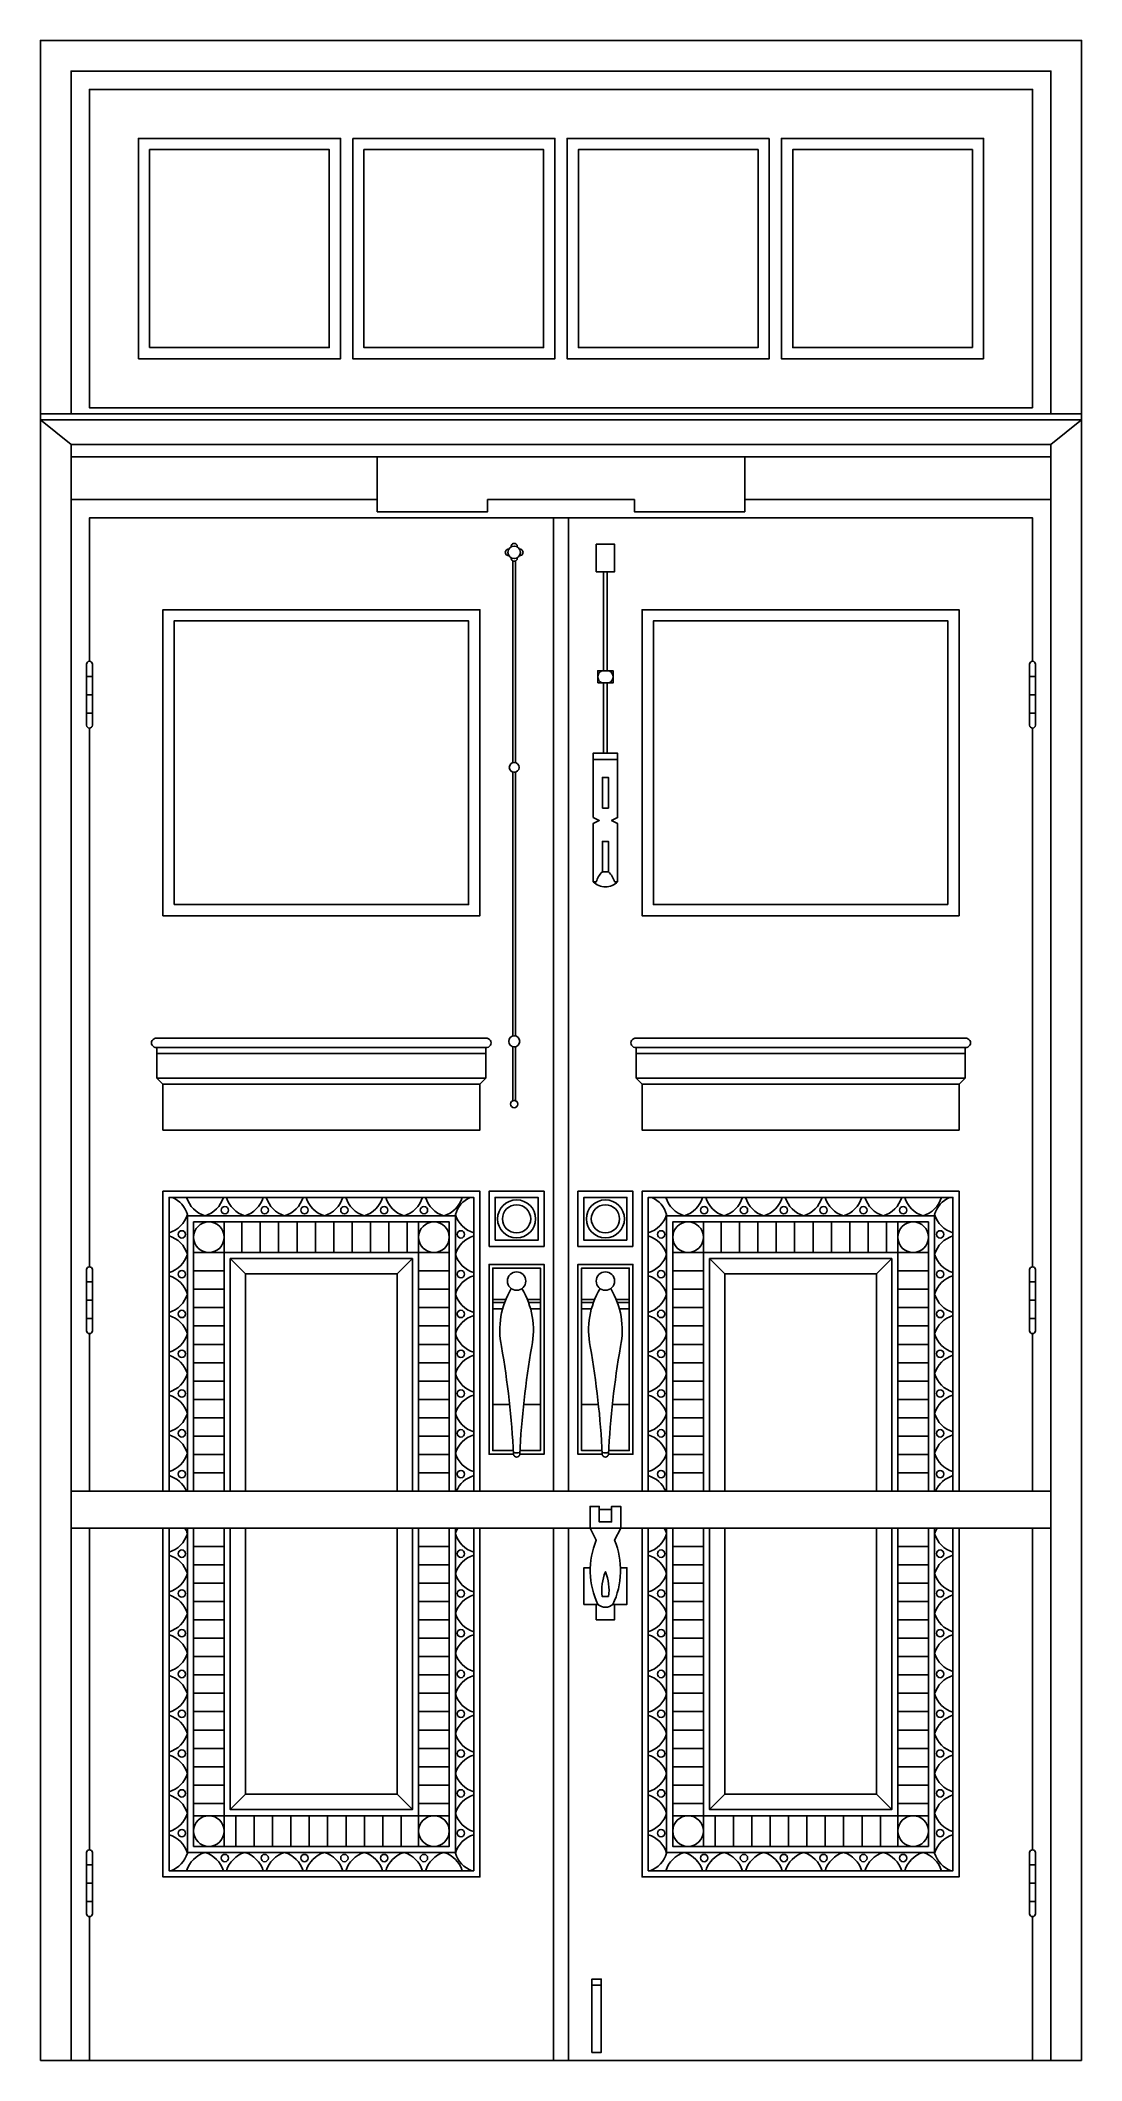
# Model space of a CAD drawing. Header units: metres. Extents: x -4373 to -2333, y 1 to 3961.
import ezdxf

# ---------------------------------------------------------------- set-up
doc = ezdxf.new("R2010")
doc.units = ezdxf.units.M
for name, color, linetype in [('1', 3, 'Continuous'), ('2', 2, 'Continuous'), ('7', 7, 'Continuous')]:
    doc.layers.add(name, color=color, linetype=linetype)

msp = doc.modelspace()

# ---------------------------------------------------------------- linework, layer by layer
at = {"layer": '1'}
for p, q in [((-4372.84, 3229.25), (-2332.84, 3229.25)), ((-4372.84, 3217.25), (-2332.84, 3217.25)), ((-4145.14, 1987.25), (-3499.84, 1987.25)), ((-2560.53, 1987.25), (-3205.84, 1987.25)), ((-4144.84, 1975.25), (-3499.84, 1975.25)), ((-2560.84, 1975.25), (-3205.84, 1975.25)), ((-4144.84, 1927.25), (-3499.84, 1927.25)), ((-4132.84, 1915.25), (-3511.84, 1915.25)), ((-2560.84, 1927.25), (-3205.84, 1927.25)), ((-2572.84, 1915.25), (-3193.84, 1915.25)), ((-4012.84, 1585.25), (-4012.84, 1645.25)), ((-3978.04, 1585.25), (-3978.04, 1645.25)), ((-3942.04, 1585.25), (-3942.04, 1645.25)), ((-3906.04, 1585.25), (-3906.04, 1645.25)), ((-3870.04, 1585.25), (-3870.04, 1645.25)), ((-3834.04, 1585.25), (-3834.04, 1645.25)), ((-3798.04, 1585.25), (-3798.04, 1645.25)), ((-3762.04, 1585.25), (-3762.04, 1645.25)), ((-3726.04, 1585.25), (-3726.04, 1645.25)), ((-3690.04, 1585.25), (-3690.04, 1645.25)), ((-3654.04, 1585.25), (-3654.04, 1645.25)), ((-3631.84, 1585.25), (-3631.84, 1645.25)), ((-3073.84, 1585.25), (-3073.84, 1645.25)), ((-3039.04, 1585.25), (-3039.04, 1645.25)), ((-3003.04, 1585.25), (-3003.04, 1645.25)), ((-2967.04, 1585.25), (-2967.04, 1645.25)), ((-2931.04, 1585.25), (-2931.04, 1645.25)), ((-2895.04, 1585.25), (-2895.04, 1645.25)), ((-2859.04, 1585.25), (-2859.04, 1645.25)), ((-2823.04, 1585.25), (-2823.04, 1645.25)), ((-2787.04, 1585.25), (-2787.04, 1645.25)), ((-2751.04, 1585.25), (-2751.04, 1645.25)), ((-2715.04, 1585.25), (-2715.04, 1645.25)), ((-2692.84, 1585.25), (-2692.84, 1645.25)), ((-4012.84, 1585.25), (-4072.84, 1585.25)), ((-3631.84, 1585.25), (-3571.84, 1585.25)), ((-3631.84, 1585.25), (-3571.84, 1585.25)), ((-3073.84, 1585.25), (-3133.84, 1585.25)), ((-2692.84, 1585.25), (-2632.84, 1585.25)), ((-2692.84, 1585.25), (-2632.84, 1585.25)), ((-4012.84, 1549.25), (-4072.84, 1549.25)), ((-4000.84, 1573.25), (-3970.84, 1543.25)), ((-3643.84, 1573.25), (-3673.84, 1543.25)), ((-3673.84, 1543.25), (-3643.84, 1573.25)), ((-3631.84, 1549.25), (-3571.84, 1549.25)), ((-3073.84, 1549.25), (-3133.84, 1549.25)), ((-3061.84, 1573.25), (-3031.84, 1543.25)), ((-2734.84, 1543.25), (-2704.84, 1573.25)), ((-2704.84, 1573.25), (-2734.84, 1543.25)), ((-2692.84, 1549.25), (-2632.84, 1549.25)), ((-4012.84, 1513.25), (-4072.84, 1513.25)), ((-3631.84, 1513.25), (-3571.84, 1513.25)), ((-3073.84, 1513.25), (-3133.84, 1513.25)), ((-2692.84, 1513.25), (-2632.84, 1513.25)), ((-4012.84, 1477.25), (-4072.84, 1477.25)), ((-3631.84, 1477.25), (-3571.84, 1477.25)), ((-3460.86, 1493.18), (-3486.64, 1493.18)), ((-3463.17, 1487.18), (-3486.64, 1487.18)), ((-3466.99, 1475.18), (-3486.64, 1475.18)), ((-3393.04, 1493.18), (-3418.82, 1493.18)), ((-3393.04, 1487.18), (-3416.51, 1487.18)), ((-3393.04, 1475.18), (-3412.69, 1475.18)), ((-3312.64, 1493.18), (-3286.86, 1493.18)), ((-3312.64, 1487.18), (-3289.17, 1487.18)), ((-3312.64, 1475.18), (-3292.99, 1475.18)), ((-3244.82, 1493.18), (-3219.04, 1493.18)), ((-3242.51, 1487.18), (-3219.04, 1487.18)), ((-3238.69, 1475.18), (-3219.04, 1475.18)), ((-3073.84, 1477.25), (-3133.84, 1477.25)), ((-2692.84, 1477.25), (-2632.84, 1477.25)), ((-4012.84, 1441.25), (-4072.84, 1441.25)), ((-3631.84, 1441.25), (-3571.84, 1441.25)), ((-3073.84, 1441.25), (-3133.84, 1441.25)), ((-2692.84, 1441.25), (-2632.84, 1441.25)), ((-4012.84, 1405.25), (-4072.84, 1405.25)), ((-3631.84, 1405.25), (-3571.84, 1405.25)), ((-3073.84, 1405.25), (-3133.84, 1405.25)), ((-2692.84, 1405.25), (-2632.84, 1405.25)), ((-4012.84, 1369.25), (-4072.84, 1369.25)), ((-3631.84, 1369.25), (-3571.84, 1369.25)), ((-3073.84, 1369.25), (-3133.84, 1369.25)), ((-2692.84, 1369.25), (-2632.84, 1369.25)), ((-4012.84, 1333.25), (-4072.84, 1333.25)), ((-3631.84, 1333.25), (-3571.84, 1333.25)), ((-3073.84, 1333.25), (-3133.84, 1333.25)), ((-2692.84, 1333.25), (-2632.84, 1333.25)), ((-4012.84, 1297.25), (-4072.84, 1297.25)), ((-3631.84, 1297.25), (-3571.84, 1297.25)), ((-3073.84, 1297.25), (-3133.84, 1297.25)), ((-2692.84, 1297.25), (-2632.84, 1297.25)), ((-4012.84, 1261.25), (-4072.84, 1261.25)), ((-3631.84, 1261.25), (-3571.84, 1261.25)), ((-3073.84, 1261.25), (-3133.84, 1261.25)), ((-2692.84, 1261.25), (-2632.84, 1261.25)), ((-4012.84, 1225.25), (-4072.84, 1225.25)), ((-4012.84, 1189.25), (-4072.84, 1189.25)), ((-3631.84, 1225.25), (-3571.84, 1225.25)), ((-3631.84, 1189.25), (-3571.84, 1189.25)), ((-3073.84, 1225.25), (-3133.84, 1225.25)), ((-3073.84, 1189.25), (-3133.84, 1189.25)), ((-2692.84, 1225.25), (-2632.84, 1225.25)), ((-2692.84, 1189.25), (-2632.84, 1189.25)), ((-4012.84, 1153.25), (-4072.84, 1153.25)), ((-3631.84, 1153.25), (-3571.84, 1153.25)), ((-3073.84, 1153.25), (-3133.84, 1153.25)), ((-2692.84, 1153.25), (-2632.84, 1153.25)), ((-4012.84, 1009.25), (-4072.84, 1009.25)), ((-3631.84, 1009.25), (-3571.84, 1009.25)), ((-3073.84, 1009.25), (-3133.84, 1009.25)), ((-2692.84, 1009.25), (-2632.84, 1009.25)), ((-4012.84, 973.25), (-4072.84, 973.25)), ((-3631.84, 973.25), (-3571.84, 973.25)), ((-3073.84, 973.25), (-3133.84, 973.25)), ((-2692.84, 973.25), (-2632.84, 973.25)), ((-4012.84, 937.25), (-4072.84, 937.25)), ((-3631.84, 937.25), (-3571.84, 937.25)), ((-3073.84, 937.25), (-3133.84, 937.25)), ((-2692.84, 937.25), (-2632.84, 937.25)), ((-4012.84, 901.25), (-4072.84, 901.25)), ((-3631.84, 901.25), (-3571.84, 901.25)), ((-3073.84, 901.25), (-3133.84, 901.25)), ((-2692.84, 901.25), (-2632.84, 901.25)), ((-4012.84, 865.25), (-4072.84, 865.25)), ((-3631.84, 865.25), (-3571.84, 865.25)), ((-3073.84, 865.25), (-3133.84, 865.25)), ((-2692.84, 865.25), (-2632.84, 865.25)), ((-4012.84, 829.25), (-4072.84, 829.25)), ((-4012.84, 793.25), (-4072.84, 793.25)), ((-3631.84, 829.25), (-3571.84, 829.25)), ((-3631.84, 793.25), (-3571.84, 793.25)), ((-3073.84, 829.25), (-3133.84, 829.25)), ((-3073.84, 793.25), (-3133.84, 793.25)), ((-2692.84, 829.25), (-2632.84, 829.25)), ((-2692.84, 793.25), (-2632.84, 793.25)), ((-4012.84, 757.25), (-4072.84, 757.25)), ((-3631.84, 757.25), (-3571.84, 757.25)), ((-3073.84, 757.25), (-3133.84, 757.25)), ((-2692.84, 757.25), (-2632.84, 757.25)), ((-4012.84, 721.25), (-4072.84, 721.25)), ((-3631.84, 721.25), (-3571.84, 721.25)), ((-3073.84, 721.25), (-3133.84, 721.25)), ((-2692.84, 721.25), (-2632.84, 721.25)), ((-4012.84, 685.25), (-4072.84, 685.25)), ((-3631.84, 685.25), (-3571.84, 685.25)), ((-3073.84, 685.25), (-3133.84, 685.25)), ((-2692.84, 685.25), (-2632.84, 685.25)), ((-4012.84, 649.25), (-4072.84, 649.25)), ((-3631.84, 649.25), (-3571.84, 649.25)), ((-3073.84, 649.25), (-3133.84, 649.25)), ((-2692.84, 649.25), (-2632.84, 649.25)), ((-4012.84, 613.25), (-4072.84, 613.25)), ((-3631.84, 613.25), (-3571.84, 613.25)), ((-3073.84, 613.25), (-3133.84, 613.25)), ((-2692.84, 613.25), (-2632.84, 613.25)), ((-4012.84, 577.25), (-4072.84, 577.25)), ((-3631.84, 577.25), (-3571.84, 577.25)), ((-3073.84, 577.25), (-3133.84, 577.25)), ((-2692.84, 577.25), (-2632.84, 577.25)), ((-4012.84, 541.25), (-4072.84, 541.25)), ((-4000.84, 493.25), (-3970.84, 523.25)), ((-3643.84, 493.25), (-3673.84, 523.25)), ((-3673.84, 523.25), (-3643.84, 493.25)), ((-3631.84, 541.25), (-3571.84, 541.25)), ((-3073.84, 541.25), (-3133.84, 541.25)), ((-3061.84, 493.25), (-3031.84, 523.25)), ((-2734.84, 523.25), (-2704.84, 493.25)), ((-2704.84, 493.25), (-2734.84, 523.25)), ((-2692.84, 541.25), (-2632.84, 541.25)), ((-4012.84, 505.25), (-4072.84, 505.25)), ((-4012.84, 481.25), (-4072.84, 481.25)), ((-4012.84, 481.25), (-4012.84, 421.25)), ((-4012.84, 481.25), (-4012.84, 421.25)), ((-3990.04, 481.25), (-3990.04, 421.25)), ((-3954.04, 481.25), (-3954.04, 421.25)), ((-3918.04, 481.25), (-3918.04, 421.25)), ((-3882.04, 481.25), (-3882.04, 421.25)), ((-3846.04, 481.25), (-3846.04, 421.25)), ((-3810.04, 481.25), (-3810.04, 421.25)), ((-3774.04, 481.25), (-3774.04, 421.25)), ((-3738.04, 481.25), (-3738.04, 421.25)), ((-3702.04, 481.25), (-3702.04, 421.25)), ((-3666.04, 481.25), (-3666.04, 421.25)), ((-3631.84, 505.25), (-3571.84, 505.25)), ((-3631.84, 481.25), (-3631.84, 421.25)), ((-3631.84, 481.25), (-3631.84, 421.25)), ((-3631.84, 481.25), (-3571.84, 481.25)), ((-3631.84, 481.25), (-3571.84, 481.25)), ((-3073.84, 505.25), (-3133.84, 505.25)), ((-3073.84, 481.25), (-3133.84, 481.25)), ((-3073.84, 481.25), (-3073.84, 421.25)), ((-3073.84, 481.25), (-3073.84, 421.25)), ((-3051.04, 481.25), (-3051.04, 421.25)), ((-3015.04, 481.25), (-3015.04, 421.25)), ((-2979.04, 481.25), (-2979.04, 421.25)), ((-2943.04, 481.25), (-2943.04, 421.25)), ((-2907.04, 481.25), (-2907.04, 421.25)), ((-2871.04, 481.25), (-2871.04, 421.25)), ((-2835.04, 481.25), (-2835.04, 421.25)), ((-2799.04, 481.25), (-2799.04, 421.25)), ((-2763.04, 481.25), (-2763.04, 421.25)), ((-2727.04, 481.25), (-2727.04, 421.25)), ((-2692.84, 505.25), (-2632.84, 505.25)), ((-2692.84, 481.25), (-2632.84, 481.25)), ((-2692.84, 481.25), (-2632.84, 481.25)), ((-2692.84, 481.25), (-2692.84, 421.25)), ((-2692.84, 481.25), (-2692.84, 421.25))]:
    msp.add_line(p, q, dxfattribs=at)
for points in [[(-2428.84, 3241.25), (-2428.84, 3865.25), (-4276.84, 3865.25), (-4276.84, 3241.25)], [(-4158.84, 3359.25), (-3806.84, 3359.25), (-3806.84, 3747.25), (-4158.84, 3747.25)], [(-3738.84, 3747.25), (-3738.84, 3359.25), (-3386.84, 3359.25), (-3386.84, 3747.25)], [(-2966.84, 3747.25), (-2966.84, 3359.25), (-3318.84, 3359.25), (-3318.84, 3747.25)], [(-2546.84, 3359.25), (-2898.84, 3359.25), (-2898.84, 3747.25), (-2546.84, 3747.25)], [(-4110.84, 2267.25), (-3533.84, 2267.25), (-3533.84, 2823.25), (-4110.84, 2823.25)], [(-2594.84, 2267.25), (-3171.84, 2267.25), (-3171.84, 2823.25), (-2594.84, 2823.25)], [(-3493.84, 1597.25), (-3385.84, 1597.25), (-3385.84, 1705.25), (-3493.84, 1705.25)], [(-3211.84, 1597.25), (-3319.84, 1597.25), (-3319.84, 1705.25), (-3211.84, 1705.25)], [(-3481.84, 1609.25), (-3397.84, 1609.25), (-3397.84, 1693.25), (-3481.84, 1693.25)], [(-3223.84, 1609.25), (-3307.84, 1609.25), (-3307.84, 1693.25), (-3223.84, 1693.25)]]:
    msp.add_lwpolyline(points, close=True, dxfattribs=at)
for points in [[(-3511.84, 1117.25), (-3511.84, 1705.25), (-4132.84, 1705.25), (-4132.84, 1117.25)], [(-3193.84, 1117.25), (-3193.84, 1705.25), (-2572.84, 1705.25), (-2572.84, 1117.25)], [(-2572.84, 1117.25), (-2572.84, 1705.25), (-3193.84, 1705.25), (-3193.84, 1117.25)], [(-3523.84, 1117.25), (-3523.84, 1693.25), (-4120.84, 1693.25), (-4120.84, 1117.25)], [(-2584.84, 1117.25), (-2584.84, 1693.25), (-3181.84, 1693.25), (-3181.84, 1117.25)], [(-3559.84, 1117.25), (-3559.84, 1657.25), (-4084.84, 1657.25), (-4084.84, 1117.25)], [(-3571.84, 1117.25), (-3571.84, 1645.25), (-4072.84, 1645.25), (-4072.84, 1117.25)], [(-2620.84, 1117.25), (-2620.84, 1657.25), (-3145.84, 1657.25), (-3145.84, 1117.25)], [(-2632.84, 1117.25), (-2632.84, 1645.25), (-3133.84, 1645.25), (-3133.84, 1117.25)], [(-3631.84, 1117.25), (-3631.84, 1585.25), (-4012.84, 1585.25), (-4012.84, 1117.25)], [(-2692.84, 1117.25), (-2692.84, 1585.25), (-3073.84, 1585.25), (-3073.84, 1117.25)], [(-3643.84, 1117.25), (-3643.84, 1573.25), (-4000.84, 1573.25), (-4000.84, 1117.25)], [(-3433.8, 1189.88), (-3385.84, 1189.88), (-3385.84, 1561.88), (-3493.84, 1561.88), (-3493.84, 1189.88), (-3445.87, 1189.88)], [(-3433.36, 1197.08), (-3393.04, 1197.08), (-3393.04, 1554.68), (-3486.64, 1554.68), (-3486.64, 1197.08), (-3446.31, 1197.08)], [(-3271.87, 1189.88), (-3319.84, 1189.88), (-3319.84, 1561.88), (-3211.84, 1561.88), (-3211.84, 1189.88), (-3259.8, 1189.88)], [(-3272.31, 1197.08), (-3312.64, 1197.08), (-3312.64, 1554.68), (-3219.04, 1554.68), (-3219.04, 1197.08), (-3259.36, 1197.08)], [(-2704.84, 1117.25), (-2704.84, 1573.25), (-3061.84, 1573.25), (-3061.84, 1117.25)], [(-3673.84, 1117.25), (-3673.84, 1543.25), (-3970.84, 1543.25), (-3970.84, 1117.25)], [(-2734.84, 1117.25), (-2734.84, 1543.25), (-3031.84, 1543.25), (-3031.84, 1117.25)], [(-3453.98, 1287.08), (-3486.64, 1287.08), (-3486.64, 1197.08), (-3446.31, 1197.08)], [(-3433.36, 1197.08), (-3393.04, 1197.08), (-3393.04, 1287.08), (-3425.69, 1287.08)], [(-3272.31, 1197.08), (-3312.64, 1197.08), (-3312.64, 1287.08), (-3279.98, 1287.08)], [(-3251.69, 1287.08), (-3219.04, 1287.08), (-3219.04, 1197.08), (-3259.36, 1197.08)], [(-4132.84, 1045.25), (-4132.84, 361.25), (-3511.84, 361.25), (-3511.84, 1045.25)], [(-4120.84, 1045.25), (-4120.84, 373.25), (-3523.84, 373.25), (-3523.84, 1045.25)], [(-4084.84, 1045.25), (-4084.84, 409.25), (-3559.84, 409.25), (-3559.84, 1045.25)], [(-4072.84, 1045.25), (-4072.84, 421.25), (-3571.84, 421.25), (-3571.84, 1045.25)], [(-4012.84, 1045.25), (-4012.84, 481.25), (-3631.84, 481.25), (-3631.84, 1045.25)], [(-4000.84, 1045.25), (-4000.84, 493.25), (-3643.84, 493.25), (-3643.84, 1045.25)], [(-3970.84, 1045.25), (-3970.84, 523.25), (-3673.84, 523.25), (-3673.84, 1045.25)], [(-2572.84, 1045.25), (-2572.84, 361.25), (-3193.84, 361.25), (-3193.84, 1045.25)], [(-3193.84, 1045.25), (-3193.84, 361.25), (-2572.84, 361.25), (-2572.84, 1045.25)], [(-3181.84, 1045.25), (-3181.84, 373.25), (-2584.84, 373.25), (-2584.84, 1045.25)], [(-3145.84, 1045.25), (-3145.84, 409.25), (-2620.84, 409.25), (-2620.84, 1045.25)], [(-3133.84, 1045.25), (-3133.84, 421.25), (-2632.84, 421.25), (-2632.84, 1045.25)], [(-3073.84, 1045.25), (-3073.84, 481.25), (-2692.84, 481.25), (-2692.84, 1045.25)], [(-3061.84, 1045.25), (-3061.84, 493.25), (-2704.84, 493.25), (-2704.84, 1045.25)], [(-3031.84, 1045.25), (-3031.84, 523.25), (-2734.84, 523.25), (-2734.84, 1045.25)]]:
    msp.add_lwpolyline(points, dxfattribs=at)
for points in [[(-4114.06, 1693.25, -0.22), (-4084.84, 1659.81, -0.25), (-4120.84, 1623.81)], [(-4086.34, 1693.25, 0.25), (-4050.34, 1657.25, 0.25), (-4014.34, 1693.25, 0.27)], [(-4008.34, 1693.25, 0.25), (-3972.34, 1657.25, 0.25), (-3936.34, 1693.25)], [(-3930.34, 1693.25, 0.25), (-3894.34, 1657.25, 0.25), (-3858.34, 1693.25, 0.27)], [(-3852.34, 1693.25, 0.25), (-3816.34, 1657.25, 0.25), (-3780.34, 1693.25)], [(-3774.34, 1693.25, 0.25), (-3738.34, 1657.25, 0.25), (-3702.34, 1693.25)], [(-3696.34, 1693.25, 0.25), (-3660.34, 1657.25, 0.25), (-3624.34, 1693.25)], [(-3618.34, 1693.25, 0.25), (-3582.34, 1657.25, 0.25), (-3546.34, 1693.25)], [(-3530.61, 1693.25, 0.22), (-3559.84, 1659.81, 0.25), (-3523.84, 1623.81)], [(-3175.06, 1693.25, -0.22), (-3145.84, 1659.81, -0.25), (-3181.84, 1623.81)], [(-3147.34, 1693.25, 0.25), (-3111.34, 1657.25, 0.25), (-3075.34, 1693.25, 0.27)], [(-3069.34, 1693.25, 0.25), (-3033.34, 1657.25, 0.25), (-2997.34, 1693.25)], [(-2991.34, 1693.25, 0.25), (-2955.34, 1657.25, 0.25), (-2919.34, 1693.25, 0.27)], [(-2913.34, 1693.25, 0.25), (-2877.34, 1657.25, 0.25), (-2841.34, 1693.25)], [(-2835.34, 1693.25, 0.25), (-2799.34, 1657.25, 0.25), (-2763.34, 1693.25)], [(-2757.34, 1693.25, 0.25), (-2721.34, 1657.25, 0.25), (-2685.34, 1693.25)], [(-2679.34, 1693.25, 0.25), (-2643.34, 1657.25, 0.25), (-2607.34, 1693.25)], [(-2591.61, 1693.25, 0.22), (-2620.84, 1659.81, 0.25), (-2584.84, 1623.81)], [(-4120.84, 1617.81, -0.25), (-4084.84, 1581.81, -0.25), (-4120.84, 1545.81)], [(-3523.84, 1617.81, 0.25), (-3559.84, 1581.81, 0.25), (-3523.84, 1545.81)], [(-3181.84, 1617.81, -0.25), (-3145.84, 1581.81, -0.25), (-3181.84, 1545.81)], [(-2584.84, 1617.81, 0.25), (-2620.84, 1581.81, 0.25), (-2584.84, 1545.81)], [(-4120.84, 1539.81, -0.25), (-4084.84, 1503.81, -0.25), (-4120.84, 1467.81, -0.27)], [(-3523.84, 1539.81, 0.25), (-3559.84, 1503.81, 0.25), (-3523.84, 1467.81, 0.27)], [(-3429.46, 1514.47, -0.19), (-3410.26, 1401.25, 0.03), (-3433.8, 1189.88, -0.93), (-3445.87, 1189.88, 0.03), (-3469.41, 1401.25, -0.19), (-3450.22, 1514.47)], [(-3276.22, 1514.47, 0.19), (-3295.41, 1401.25, -0.03), (-3271.87, 1189.88, 0.93), (-3259.8, 1189.88, -0.03), (-3236.26, 1401.25, 0.19), (-3255.46, 1514.47)], [(-3181.84, 1539.81, -0.25), (-3145.84, 1503.81, -0.25), (-3181.84, 1467.81, -0.27)], [(-2584.84, 1539.81, 0.25), (-2620.84, 1503.81, 0.25), (-2584.84, 1467.81, 0.27)], [(-4120.84, 1461.81, -0.25), (-4084.84, 1425.81, -0.25), (-4120.84, 1389.81)], [(-3523.84, 1461.81, 0.25), (-3559.84, 1425.81, 0.25), (-3523.84, 1389.81)], [(-3181.84, 1461.81, -0.25), (-3145.84, 1425.81, -0.25), (-3181.84, 1389.81)], [(-2584.84, 1461.81, 0.25), (-2620.84, 1425.81, 0.25), (-2584.84, 1389.81)], [(-4120.84, 1383.81, -0.25), (-4084.84, 1347.81, -0.25), (-4120.84, 1311.81)], [(-3523.84, 1383.81, 0.25), (-3559.84, 1347.81, 0.25), (-3523.84, 1311.81)], [(-3181.84, 1383.81, -0.25), (-3145.84, 1347.81, -0.25), (-3181.84, 1311.81)], [(-2584.84, 1383.81, 0.25), (-2620.84, 1347.81, 0.25), (-2584.84, 1311.81)], [(-4120.84, 1305.81, -0.25), (-4084.84, 1269.81, -0.25), (-4120.84, 1233.81)], [(-3523.84, 1305.81, 0.25), (-3559.84, 1269.81, 0.25), (-3523.84, 1233.81)], [(-3181.84, 1305.81, -0.25), (-3145.84, 1269.81, -0.25), (-3181.84, 1233.81)], [(-2584.84, 1305.81, 0.25), (-2620.84, 1269.81, 0.25), (-2584.84, 1233.81)], [(-4120.84, 1227.81, -0.25), (-4084.84, 1191.81, -0.25), (-4120.84, 1155.81)], [(-3523.84, 1227.81, 0.25), (-3559.84, 1191.81, 0.25), (-3523.84, 1155.81)], [(-3181.84, 1227.81, -0.25), (-3145.84, 1191.81, -0.25), (-3181.84, 1155.81)], [(-2584.84, 1227.81, 0.25), (-2620.84, 1191.81, 0.25), (-2584.84, 1155.81)], [(-4120.84, 1147.93, -0.22), (-4086.76, 1117.25, -0.22)], [(-3523.84, 1147.93, 0.22), (-3557.92, 1117.25, 0.22)], [(-3181.84, 1147.93, -0.22), (-3147.76, 1117.25, -0.22)], [(-2584.84, 1147.93, 0.22), (-2618.92, 1117.25, 0.22)], [(-4089.73, 1045.25, -0.06), (-4084.84, 1033.93, -0.25), (-4120.84, 997.93)], [(-3554.94, 1045.25, 0.06), (-3559.84, 1033.93, 0.25), (-3523.84, 997.93)], [(-3150.73, 1045.25, -0.06), (-3145.84, 1033.93, -0.25), (-3181.84, 997.93)], [(-2615.94, 1045.25, 0.06), (-2620.84, 1033.93, 0.25), (-2584.84, 997.93)], [(-4120.84, 991.93, -0.25), (-4084.84, 955.93, -0.25), (-4120.84, 919.93)], [(-3523.84, 991.93, 0.25), (-3559.84, 955.93, 0.25), (-3523.84, 919.93)], [(-3181.84, 991.93, -0.25), (-3145.84, 955.93, -0.25), (-3181.84, 919.93)], [(-2584.84, 991.93, 0.25), (-2620.84, 955.93, 0.25), (-2584.84, 919.93)], [(-4120.84, 913.93, -0.25), (-4084.84, 877.93, -0.25), (-4120.84, 841.93)], [(-3523.84, 913.93, 0.25), (-3559.84, 877.93, 0.25), (-3523.84, 841.93)], [(-3181.84, 913.93, -0.25), (-3145.84, 877.93, -0.25), (-3181.84, 841.93)], [(-2584.84, 913.93, 0.25), (-2620.84, 877.93, 0.25), (-2584.84, 841.93)], [(-4120.84, 835.93, -0.25), (-4084.84, 799.93, -0.25), (-4120.84, 763.93)], [(-3523.84, 835.93, 0.25), (-3559.84, 799.93, 0.25), (-3523.84, 763.93)], [(-3181.84, 835.93, -0.25), (-3145.84, 799.93, -0.25), (-3181.84, 763.93)], [(-2584.84, 835.93, 0.25), (-2620.84, 799.93, 0.25), (-2584.84, 763.93)], [(-4120.84, 756.05, -0.25), (-4084.84, 720.05, -0.25), (-4120.84, 684.05, -0.27)], [(-3523.84, 756.05, 0.25), (-3559.84, 720.05, 0.25), (-3523.84, 684.05, 0.27)], [(-3181.84, 756.05, -0.25), (-3145.84, 720.05, -0.25), (-3181.84, 684.05, -0.27)], [(-2584.84, 756.05, 0.25), (-2620.84, 720.05, 0.25), (-2584.84, 684.05, 0.27)], [(-4120.84, 678.05, -0.25), (-4084.84, 642.05, -0.25), (-4120.84, 606.05)], [(-3523.84, 678.05, 0.25), (-3559.84, 642.05, 0.25), (-3523.84, 606.05)], [(-3181.84, 678.05, -0.25), (-3145.84, 642.05, -0.25), (-3181.84, 606.05)], [(-2584.84, 678.05, 0.25), (-2620.84, 642.05, 0.25), (-2584.84, 606.05)], [(-4120.84, 600.05, -0.25), (-4084.84, 564.05, -0.25), (-4120.84, 528.05)], [(-3523.84, 600.05, 0.25), (-3559.84, 564.05, 0.25), (-3523.84, 528.05)], [(-3181.84, 600.05, -0.25), (-3145.84, 564.05, -0.25), (-3181.84, 528.05)], [(-2584.84, 600.05, 0.25), (-2620.84, 564.05, 0.25), (-2584.84, 528.05)], [(-4120.84, 522.05, -0.25), (-4084.84, 486.05, -0.25), (-4120.84, 450.05)], [(-3523.84, 522.05, 0.25), (-3559.84, 486.05, 0.25), (-3523.84, 450.05)], [(-3181.84, 522.05, -0.25), (-3145.84, 486.05, -0.25), (-3181.84, 450.05)], [(-2584.84, 522.05, 0.25), (-2620.84, 486.05, 0.25), (-2584.84, 450.05)], [(-4120.84, 444.05, -0.25), (-4084.84, 408.05, -0.23), (-4117.31, 373.25, -0.23)], [(-3523.84, 444.05, 0.25), (-3559.84, 408.05, 0.23), (-3527.36, 373.25, 0.23)], [(-3181.84, 444.05, -0.25), (-3145.84, 408.05, -0.23), (-3178.31, 373.25, -0.23)], [(-2584.84, 444.05, 0.25), (-2620.84, 408.05, 0.23), (-2588.36, 373.25, 0.23)], [(-4086.34, 373.25, -0.25), (-4050.34, 409.25, -0.25), (-4014.34, 373.25, -0.27)], [(-4008.34, 373.25, -0.25), (-3972.34, 409.25, -0.25), (-3936.34, 373.25)], [(-3930.34, 373.25, -0.25), (-3894.34, 409.25, -0.25), (-3858.34, 373.25, -0.27)], [(-3852.34, 373.25, -0.25), (-3816.34, 409.25, -0.25), (-3780.34, 373.25)], [(-3774.34, 373.25, -0.25), (-3738.34, 409.25, -0.25), (-3702.34, 373.25)], [(-3696.34, 373.25, -0.25), (-3660.34, 409.25, -0.25), (-3624.34, 373.25)], [(-3618.34, 373.25, -0.25), (-3582.34, 409.25, -0.25), (-3546.34, 373.25)], [(-3147.34, 373.25, -0.25), (-3111.34, 409.25, -0.25), (-3075.34, 373.25, -0.27)], [(-3069.34, 373.25, -0.25), (-3033.34, 409.25, -0.25), (-2997.34, 373.25)], [(-2991.34, 373.25, -0.25), (-2955.34, 409.25, -0.25), (-2919.34, 373.25, -0.27)], [(-2913.34, 373.25, -0.25), (-2877.34, 409.25, -0.25), (-2841.34, 373.25)], [(-2835.34, 373.25, -0.25), (-2799.34, 409.25, -0.25), (-2763.34, 373.25)], [(-2757.34, 373.25, -0.25), (-2721.34, 409.25, -0.25), (-2685.34, 373.25)], [(-2679.34, 373.25, -0.25), (-2643.34, 409.25, -0.25), (-2607.34, 373.25)]]:
    msp.add_lwpolyline(points, format="xyb", dxfattribs=at)
for centre, radius in [((-4011.34, 1668.15), 7.2), ((-3933.34, 1668.15), 7.2), ((-3855.34, 1668.15), 7.2), ((-3777.34, 1668.15), 7.2), ((-3699.34, 1668.15), 7.2), ((-3621.34, 1668.15), 7.2), ((-3439.84, 1651.25), 37.2), ((-3439.84, 1651.25), 27.6), ((-3265.84, 1651.25), 37.2), ((-3265.84, 1651.25), 27.6), ((-3072.34, 1668.15), 7.2), ((-2994.34, 1668.15), 7.2), ((-2916.34, 1668.15), 7.2), ((-2838.34, 1668.15), 7.2), ((-2760.34, 1668.15), 7.2), ((-2682.34, 1668.15), 7.2), ((-4095.74, 1620.81), 7.2), ((-4042.84, 1615.25), 30), ((-3601.84, 1615.25), 30), ((-3548.94, 1620.81), 7.2), ((-3156.74, 1620.81), 7.2), ((-3103.84, 1615.25), 30), ((-2662.84, 1615.25), 30), ((-2609.94, 1620.81), 7.2), ((-4095.74, 1542.81), 7.2), ((-3548.94, 1542.81), 7.2), ((-3439.84, 1529.18), 18), ((-3265.84, 1529.18), 18), ((-3156.74, 1542.81), 7.2), ((-2609.94, 1542.81), 7.2), ((-4095.74, 1464.81), 7.2), ((-3548.94, 1464.81), 7.2), ((-3156.74, 1464.81), 7.2), ((-2609.94, 1464.81), 7.2), ((-4095.74, 1386.81), 7.2), ((-3548.94, 1386.81), 7.2), ((-3156.74, 1386.81), 7.2), ((-2609.94, 1386.81), 7.2), ((-4095.74, 1308.81), 7.2), ((-3548.94, 1308.81), 7.2), ((-3156.74, 1308.81), 7.2), ((-2609.94, 1308.81), 7.2), ((-4095.74, 1230.81), 7.2), ((-3548.94, 1230.81), 7.2), ((-3156.74, 1230.81), 7.2), ((-2609.94, 1230.81), 7.2), ((-4095.74, 1150.93), 7.2), ((-3548.94, 1150.93), 7.2), ((-3156.74, 1150.93), 7.2), ((-2609.94, 1150.93), 7.2), ((-4095.74, 994.93), 7.2), ((-3548.94, 994.93), 7.2), ((-3156.74, 994.93), 7.2), ((-2609.94, 994.93), 7.2), ((-4095.74, 916.93), 7.2), ((-3548.94, 916.93), 7.2), ((-3156.74, 916.93), 7.2), ((-2609.94, 916.93), 7.2), ((-4095.74, 838.93), 7.2), ((-3548.94, 838.93), 7.2), ((-3156.74, 838.93), 7.2), ((-2609.94, 838.93), 7.2), ((-4095.74, 759.05), 7.2), ((-3548.94, 759.05), 7.2), ((-3156.74, 759.05), 7.2), ((-2609.94, 759.05), 7.2), ((-4095.74, 681.05), 7.2), ((-3548.94, 681.05), 7.2), ((-3156.74, 681.05), 7.2), ((-2609.94, 681.05), 7.2), ((-4095.74, 603.05), 7.2), ((-3548.94, 603.05), 7.2), ((-3156.74, 603.05), 7.2), ((-2609.94, 603.05), 7.2), ((-4095.74, 525.05), 7.2), ((-3548.94, 525.05), 7.2), ((-3156.74, 525.05), 7.2), ((-2609.94, 525.05), 7.2), ((-4042.84, 451.25), 30), ((-3601.84, 451.25), 30), ((-3103.84, 451.25), 30), ((-2662.84, 451.25), 30), ((-4095.74, 447.05), 7.2), ((-3548.94, 447.05), 7.2), ((-3156.74, 447.05), 7.2), ((-2609.94, 447.05), 7.2), ((-4011.34, 398.35), 7.2), ((-3933.34, 398.35), 7.2), ((-3855.34, 398.35), 7.2), ((-3777.34, 398.35), 7.2), ((-3699.34, 398.35), 7.2), ((-3621.34, 398.35), 7.2), ((-3072.34, 398.35), 7.2), ((-2994.34, 398.35), 7.2), ((-2916.34, 398.35), 7.2), ((-2838.34, 398.35), 7.2), ((-2760.34, 398.35), 7.2), ((-2682.34, 398.35), 7.2)]:
    msp.add_circle(centre, radius, dxfattribs=at)
for centre in [(-3439.84, 1213.54), (-3265.84, 1213.54)]:
    msp.add_arc(centre, 21.17, 252.7, 287.3, dxfattribs=at)
at = {"layer": '2'}
msp.add_line((-4372.84, 1.25), (-2332.84, 1.25), dxfattribs=at)
at = {"layer": '7'}
for p, q in [((-4372.84, 3217.25), (-4312.84, 3169.25)), ((-2332.84, 3217.25), (-2392.84, 3169.25)), ((-4312.84, 3169.25), (-2392.84, 3169.25)), ((-4312.84, 3145.25), (-2392.84, 3145.25)), ((-4312.84, 3061.25), (-3712.84, 3061.25)), ((-2992.84, 3061.25), (-2392.84, 3061.25)), ((-3367.84, 1117.25), (-3367.84, 3025.25)), ((-3337.84, 1117.25), (-3337.84, 3025.25)), ((-3446.95, 2940.63), (-3446.95, 2545.42)), ((-3442.15, 2940.63), (-3442.15, 2545.42)), ((-3269.44, 2919.61), (-3269.44, 2725.71)), ((-3262.24, 2919.61), (-3262.24, 2725.71)), ((-3337.84, 2845.25), (-3337.84, 2797.72)), ((-4270.84, 2714.65), (-4282.84, 2714.65)), ((-3269.44, 2701.71), (-3269.44, 2563.97)), ((-3262.24, 2701.71), (-3262.24, 2563.97)), ((-2434.84, 2714.65), (-2422.84, 2714.65)), ((-4270.84, 2678.65), (-4282.84, 2678.65)), ((-2434.84, 2678.65), (-2422.84, 2678.65)), ((-4270.84, 2642.65), (-4282.84, 2642.65)), ((-2434.84, 2642.65), (-2422.84, 2642.65)), ((-4276.84, 2613.22), (-4276.84, 1557.17)), ((-2428.84, 2613.22), (-2428.84, 1557.17)), ((-3241.84, 2551.97), (-3289.84, 2551.97)), ((-3446.95, 2526.83), (-3446.95, 2009.6)), ((-3442.15, 2526.83), (-3442.15, 2009.6)), ((-3446.95, 1988.54), (-3446.95, 1883.06)), ((-3442.15, 1988.54), (-3442.15, 1883.06)), ((-4270.84, 1527.74), (-4282.84, 1527.74)), ((-2434.84, 1527.74), (-2422.84, 1527.74)), ((-4270.84, 1491.74), (-4282.84, 1491.74)), ((-2434.84, 1491.74), (-2422.84, 1491.74)), ((-4270.84, 1455.74), (-4282.84, 1455.74)), ((-4276.84, 1426.3), (-4276.84, 1117.25)), ((-2434.84, 1455.74), (-2422.84, 1455.74)), ((-2428.84, 1426.3), (-2428.84, 1117.25)), ((-3352.84, 1117.25), (-4312.84, 1117.25)), ((-3277.84, 1081.47), (-3253.84, 1081.47)), ((-3352.84, 1045.25), (-4312.84, 1045.25)), ((-4276.84, 1045.25), (-4276.84, 414.38)), ((-3367.84, 1.25), (-3367.84, 1045.25)), ((-3352.84, 1045.25), (-2392.84, 1045.25)), ((-3337.84, 1.25), (-3337.84, 1045.25)), ((-2428.84, 1045.25), (-2428.84, 414.38)), ((-4270.84, 384.95), (-4282.84, 384.95)), ((-2434.84, 384.95), (-2422.84, 384.95)), ((-4270.84, 348.95), (-4282.84, 348.95)), ((-2434.84, 348.95), (-2422.84, 348.95)), ((-4270.84, 312.95), (-4282.84, 312.95)), ((-4276.84, 283.51), (-4276.84, 1.25)), ((-2434.84, 312.95), (-2422.84, 312.95)), ((-2428.84, 283.51), (-2428.84, 1.25))]:
    msp.add_line(p, q, dxfattribs=at)
for points in [[(-2332.84, 1.25), (-2332.84, 3961.25), (-4372.84, 3961.25), (-4372.84, 1.25)], [(-2392.84, 3229.25), (-2392.84, 3901.25), (-4312.84, 3901.25), (-4312.84, 3229.25)], [(-4312.84, 3169.25), (-4312.84, 1.25)], [(-2392.84, 1.25), (-2392.84, 3169.25)], [(-3712.84, 3145.25), (-3712.84, 3037.25), (-3496.84, 3037.25), (-3496.84, 3061.25), (-3208.84, 3061.25), (-3208.84, 3037.25), (-2992.84, 3037.25), (-2992.84, 3145.25)], [(-4276.84, 2744.09), (-4276.84, 3025.25), (-2428.84, 3025.25), (-2428.84, 2744.09)], [(-3352.84, 1117.25), (-2392.84, 1117.25)], [(-3295.69, 967.47), (-3307.84, 967.47), (-3307.84, 895.47), (-3280.56, 895.47)], [(-3235.99, 967.47), (-3223.84, 967.47), (-3223.84, 895.47), (-3251.12, 895.47)], [(-3247.84, 895.47), (-3247.84, 865.47), (-3283.84, 865.47), (-3283.84, 895.47)]]:
    msp.add_lwpolyline(points, dxfattribs=at)
for points in [[(-4180.84, 3337.25), (-3784.84, 3337.25), (-3784.84, 3769.25), (-4180.84, 3769.25)], [(-3760.84, 3769.25), (-3760.84, 3337.25), (-3364.84, 3337.25), (-3364.84, 3769.25)], [(-2944.84, 3769.25), (-2944.84, 3337.25), (-3340.84, 3337.25), (-3340.84, 3769.25)], [(-2524.84, 3337.25), (-2920.84, 3337.25), (-2920.84, 3769.25), (-2524.84, 3769.25)], [(-3283.84, 2919.61), (-3247.84, 2919.61), (-3247.84, 2973.61), (-3283.84, 2973.61)], [(-4132.84, 2245.25), (-3511.84, 2245.25), (-3511.84, 2845.25), (-4132.84, 2845.25)], [(-2572.84, 2245.25), (-3193.84, 2245.25), (-3193.84, 2845.25), (-2572.84, 2845.25)], [(-3280.84, 2701.71), (-3250.84, 2701.71), (-3250.84, 2725.71), (-3280.84, 2725.71)], [(-3271.84, 2456.39), (-3259.84, 2456.39), (-3259.84, 2516.39), (-3271.84, 2516.39)], [(-3271.84, 2331.24), (-3259.84, 2331.24), (-3259.84, 2391.24), (-3271.84, 2391.24)], [(-3292.12, 149.14), (-3274.12, 149.14), (-3274.12, 161.14), (-3292.12, 161.14)], [(-3292.12, 17.14), (-3274.12, 17.14), (-3274.12, 149.14), (-3292.12, 149.14)]]:
    msp.add_lwpolyline(points, close=True, dxfattribs=at)
for points in [[(-4282.84, 2738.65, -0.91), (-4270.84, 2738.65), (-4270.84, 2618.65, -0.91), (-4282.84, 2618.65)], [(-2422.84, 2738.65, 0.91), (-2434.84, 2738.65), (-2434.84, 2618.65, 0.91), (-2422.84, 2618.65)], [(-3289.84, 2437.97), (-3277.84, 2431.97), (-3289.84, 2425.97), (-3289.84, 2311.97, 0.42), (-3241.84, 2311.97), (-3241.84, 2425.97), (-3253.84, 2431.97), (-3241.84, 2437.97), (-3241.84, 2563.97), (-3289.84, 2563.97)], [(-4282.84, 1551.74, -0.91), (-4270.84, 1551.74), (-4270.84, 1431.74, -0.91), (-4282.84, 1431.74)], [(-2422.84, 1551.74, 0.91), (-2434.84, 1551.74), (-2434.84, 1431.74, 0.91), (-2422.84, 1431.74)], [(-3295.84, 1045.25), (-3283.84, 1021.25, 0.21), (-3280.56, 895.47, 0.38), (-3251.12, 895.47, 0.21), (-3247.84, 1021.25), (-3235.84, 1045.25), (-3235.84, 1087.47), (-3253.84, 1087.47), (-3253.84, 1057.25), (-3277.84, 1057.25), (-3277.84, 1087.47), (-3295.84, 1087.47)], [(-3259.59, 910.87, 0.13), (-3265.84, 959.33, 0.13), (-3272.08, 910.87)], [(-4282.84, 408.95, -0.91), (-4270.84, 408.95), (-4270.84, 288.95, -0.91), (-4282.84, 288.95)], [(-2422.84, 408.95, 0.91), (-2434.84, 408.95), (-2434.84, 288.95, 0.91), (-2422.84, 288.95)]]:
    msp.add_lwpolyline(points, format="xyb", close=True, dxfattribs=at)
for points in [[(-3271.84, 2331.24, 0.14), (-3283.84, 2311.97), (-3289.84, 2311.97)], [(-3241.84, 2311.97), (-3247.84, 2311.97, 0.14), (-3259.84, 2331.24, 0.14)], [(-4144.84, 1987.25), (-4144.84, 1927.25), (-4132.84, 1915.25), (-4132.84, 1825.25), (-3511.84, 1825.25), (-3511.84, 1915.25), (-3499.84, 1927.25), (-3499.84, 1987.25, 1.13), (-3499.84, 2005.25), (-4145.14, 2005.25, 1.13), (-4145.14, 1987.25)], [(-2560.84, 1987.25), (-2560.84, 1927.25), (-2572.84, 1915.25), (-2572.84, 1825.25), (-3193.84, 1825.25), (-3193.84, 1915.25), (-3205.84, 1927.25), (-3205.84, 1987.25, -1.13), (-3205.84, 2005.25), (-2560.53, 2005.25, -1.13), (-2560.53, 1987.25)]]:
    msp.add_lwpolyline(points, format="xyb", dxfattribs=at)
for centre, radius in [((-3444.55, 2957.68), 12.29), ((-3444.55, 2536.13), 9.6), ((-3444.55, 1999.07), 10.8), ((-3444.55, 1876.27), 7.2)]:
    msp.add_circle(centre, radius, dxfattribs=at)
for centre, radius, start, end in [((-3444.55, 2969.03), 6.18, 353.45, 186.55), ((-3455.84, 2957.68), 6.18, 84.02, 275.98), ((-3444.55, 2946.33), 6.18, 173.45, 6.55), ((-3433.27, 2957.68), 6.18, 264.02, 95.98), ((-3268.54, 2713.71), 12.3, 77.32, 282.68), ((-3263.14, 2713.71), 12.3, 257.32, 102.68)]:
    msp.add_arc(centre, radius, start, end, dxfattribs=at)

doc.saveas('drawing.dxf')
